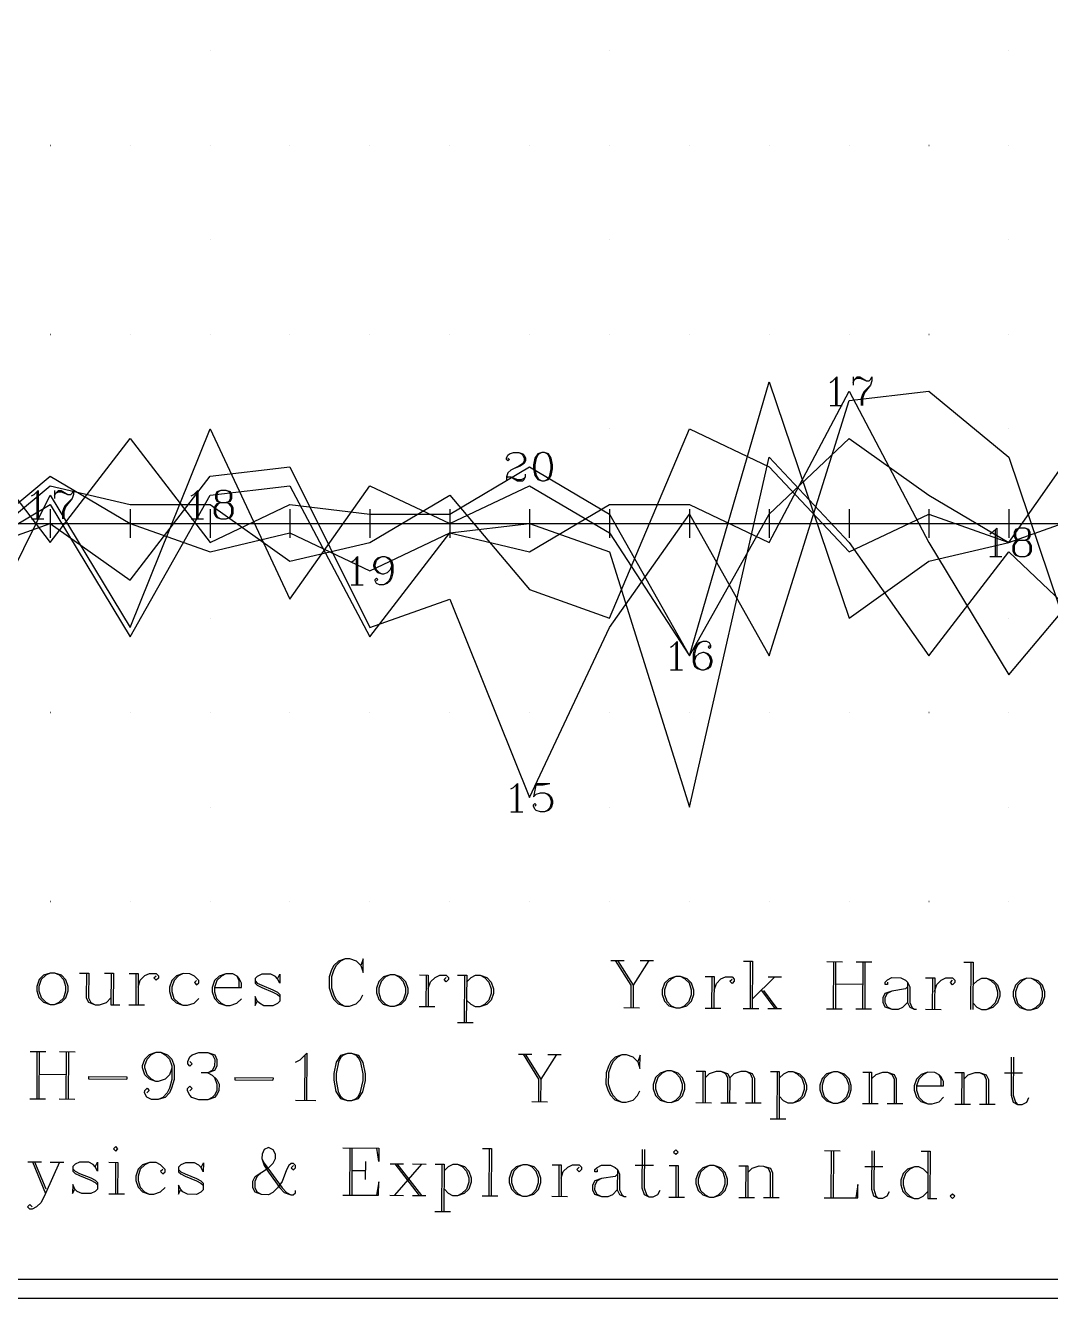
# Model space of a CAD drawing. Extents: x 10 to 200, y 0 to 250.
# Drawn here: x 98.8 to 153.1, y 0 to 67.3 of the extents above; entities that cross this region are included whole.
import ezdxf

# ---------------------------------------------------------------- set-up
doc = ezdxf.new("R2010")
doc.units = 0
doc.linetypes.add('1', pattern=[0])
for name, color, linetype in [('1', 7, '1'), ('2', 7, '1'), ('3', 7, '1')]:
    doc.layers.add(name, color=color, linetype=linetype)

msp = doc.modelspace()

# ---------------------------------------------------------------- linework, layer by layer
at = {"layer": '1'}
for p, q in [((141.69, 48.68), (141.69, 47.25)), ((142.62, 48.75), (142.62, 48.32)), ((141.41, 47.25), (142.05, 47.25)), ((99.44, 42.68), (99.44, 41.25)), ((100.37, 42.75), (100.37, 42.32)), ((107.89, 42.68), (107.89, 41.25)), ((100.15, 41.76), (100.15, 40.24)), ((104.38, 41.76), (104.38, 40.24)), ((108.61, 41.76), (108.61, 40.24)), ((112.83, 41.76), (112.83, 40.24)), ((117.06, 41.76), (117.06, 40.24)), ((121.28, 41.76), (121.28, 40.24)), ((125.51, 41.76), (125.51, 40.24)), ((129.73, 41.76), (129.73, 40.24)), ((133.96, 41.76), (133.96, 40.24)), ((138.18, 41.76), (138.18, 40.24)), ((142.41, 41.76), (142.41, 40.24)), ((146.63, 41.76), (146.63, 40.24)), ((150.86, 41.76), (150.86, 40.24)), ((99.15, 41.25), (99.8, 41.25)), ((107.61, 41.25), (108.25, 41.25)), ((99.39, 41), (100.92, 41)), ((103.62, 41), (105.14, 41)), ((107.84, 41), (109.37, 41)), ((112.07, 41), (113.59, 41)), ((116.29, 41), (117.82, 41)), ((120.52, 41), (122.04, 41)), ((124.75, 41), (126.27, 41)), ((128.97, 41), (130.49, 41)), ((133.2, 41), (134.72, 41)), ((137.42, 41), (138.94, 41)), ((141.65, 41), (143.17, 41)), ((145.87, 41), (147.4, 41)), ((150.1, 41), (151.62, 41)), ((150.14, 40.68), (150.14, 39.25)), ((116.34, 39.18), (116.34, 37.75)), ((149.86, 39.25), (150.5, 39.25)), ((116.06, 37.75), (116.7, 37.75)), ((133.24, 34.68), (133.24, 33.25)), ((132.96, 33.25), (133.6, 33.25)), ((124.79, 27.18), (124.79, 25.75)), ((125.86, 27.25), (125.72, 26.54)), ((125.86, 27.25), (126.58, 27.25)), ((124.51, 25.75), (125.15, 25.75))]:
    msp.add_line(p, q, dxfattribs=at)
for points in [[(95.93, 34), (100.15, 42.5), (104.38, 35.5), (108.61, 46), (112.83, 37), (117.06, 43), (121.28, 41), (125.51, 43), (129.73, 40.5), (133.96, 34), (138.18, 48.5), (142.41, 36), (146.63, 39), (150.86, 40), (155.08, 41.5), (159.31, 36), (163.54, 38), (167.76, 35.5), (171.99, 42.5), (176.21, 46), (180.44, 29.5), (184.66, 40), (188.89, 40), (191, 54)], [(95.93, 39.5), (100.15, 41), (104.38, 38), (108.61, 43.5), (112.83, 44), (117.06, 35.5), (121.28, 37), (125.51, 26.5), (129.73, 35.5), (133.96, 41.5), (138.18, 34), (142.41, 47.5), (146.63, 48), (150.86, 44.5), (155.08, 32), (159.31, 43.5), (163.54, 48), (167.76, 40), (171.99, 34.5), (176.21, 52), (180.44, 31.5), (184.66, 40.5), (188.89, 41), (191, 46.5)], [(141.41, 48.46), (141.55, 48.54), (141.77, 48.75), (141.77, 47.25)], [(142.62, 48.46), (142.69, 48.61), (142.84, 48.75), (142.98, 48.75), (143.34, 48.54), (143.48, 48.54), (143.55, 48.61), (143.62, 48.75)], [(142.69, 48.61), (142.84, 48.68), (142.98, 48.68), (143.34, 48.54)], [(143.62, 48.75), (143.62, 48.54), (143.55, 48.32), (143.27, 47.96), (143.19, 47.82), (143.12, 47.61), (143.12, 47.25)], [(95.93, 39.5), (100.15, 42), (104.38, 35), (108.61, 42.5), (112.83, 43), (117.06, 35), (121.28, 40.5), (125.51, 39.5), (129.73, 42), (133.96, 42), (138.18, 40), (142.41, 48), (146.63, 40), (150.86, 33), (155.08, 38), (159.31, 41), (163.54, 38), (167.76, 38.5), (171.99, 43.5), (176.21, 37), (180.44, 45), (184.66, 41.5), (188.89, 42), (191, 45)], [(95.93, 40), (100.15, 43.5), (104.38, 41), (108.61, 39.5), (112.83, 40.5), (117.06, 38.5), (121.28, 40.5), (125.51, 41), (129.73, 39.5), (133.96, 26), (138.18, 44.5), (142.41, 40), (146.63, 34), (150.86, 39.5), (155.08, 35.5), (159.31, 45.5), (163.54, 44.5), (167.76, 42.5), (171.99, 42), (176.21, 48), (180.44, 41.5), (184.66, 36), (188.89, 42), (191, 32.5)], [(143.55, 48.32), (143.19, 47.96), (143.12, 47.82), (143.05, 47.61), (143.05, 47.25)], [(95.93, 39.5), (100.15, 43), (104.38, 42), (108.61, 42), (112.83, 39), (117.06, 40), (121.28, 42.5), (125.51, 37.5), (129.73, 36), (133.96, 46), (138.18, 44), (142.41, 39.5), (146.63, 41.5), (150.86, 40), (155.08, 41.5), (159.31, 36), (163.54, 39.5), (167.76, 43.5), (171.99, 40), (176.21, 36.5), (180.44, 47.5), (184.66, 42.5), (188.89, 38.5), (191, 42)], [(95.93, 45.5), (100.15, 40), (104.38, 45.5), (108.61, 40), (112.83, 42), (117.06, 41.5), (121.28, 41.5), (125.51, 44), (129.73, 41.5), (133.96, 34), (138.18, 41.5), (142.41, 45.5), (146.63, 42.5), (150.86, 40), (155.08, 46), (159.31, 44), (163.54, 42.5), (167.76, 40.5), (171.99, 39.5), (176.21, 46), (180.44, 46.5), (184.66, 33.5), (188.89, 42.5), (191, 47)], [(124.36, 44.46), (124.44, 44.39), (124.36, 44.32), (124.29, 44.39), (124.29, 44.46), (124.36, 44.61), (124.44, 44.68), (124.65, 44.75), (124.94, 44.75), (125.15, 44.68), (125.22, 44.61), (125.29, 44.46), (125.29, 44.32), (125.22, 44.18), (125.01, 44.04), (124.65, 43.89), (124.51, 43.82), (124.36, 43.68), (124.29, 43.46), (124.29, 43.25)], [(124.94, 44.75), (125.08, 44.68), (125.15, 44.61), (125.22, 44.46), (125.22, 44.32), (125.15, 44.18), (124.94, 44.04), (124.65, 43.89)], [(126.15, 44.75), (125.94, 44.68), (125.79, 44.46), (125.72, 44.11), (125.72, 43.89), (125.79, 43.54), (125.94, 43.32), (126.15, 43.25), (126.29, 43.25), (126.51, 43.32), (126.65, 43.54), (126.72, 43.89), (126.72, 44.11), (126.65, 44.46), (126.51, 44.68), (126.29, 44.75), (126.15, 44.75)], [(126.15, 44.75), (126.01, 44.68), (125.94, 44.61), (125.86, 44.46), (125.79, 44.11), (125.79, 43.89), (125.86, 43.54), (125.94, 43.39), (126.01, 43.32), (126.15, 43.25)], [(126.29, 43.25), (126.44, 43.32), (126.51, 43.39), (126.58, 43.54), (126.65, 43.89), (126.65, 44.11), (126.58, 44.46), (126.51, 44.61), (126.44, 44.68), (126.29, 44.75)], [(124.29, 43.39), (124.36, 43.46), (124.51, 43.46), (124.86, 43.32), (125.08, 43.32), (125.22, 43.39), (125.29, 43.46)], [(124.51, 43.46), (124.86, 43.25), (125.15, 43.25), (125.22, 43.32), (125.29, 43.46), (125.29, 43.61)], [(99.15, 42.46), (99.3, 42.54), (99.51, 42.75), (99.51, 41.25)], [(100.37, 42.46), (100.44, 42.61), (100.58, 42.75), (100.73, 42.75), (101.08, 42.54), (101.23, 42.54), (101.3, 42.61), (101.37, 42.75)], [(100.44, 42.61), (100.58, 42.68), (100.73, 42.68), (101.08, 42.54)], [(101.37, 42.75), (101.37, 42.54), (101.3, 42.32), (101.01, 41.96), (100.94, 41.82), (100.87, 41.61), (100.87, 41.25)], [(107.61, 42.46), (107.75, 42.54), (107.96, 42.75), (107.96, 41.25)], [(109.18, 42.75), (108.96, 42.68), (108.89, 42.54), (108.89, 42.32), (108.96, 42.18), (109.18, 42.11), (109.46, 42.11), (109.68, 42.18), (109.75, 42.32), (109.75, 42.54), (109.68, 42.68), (109.46, 42.75), (109.18, 42.75)], [(109.18, 42.75), (109.03, 42.68), (108.96, 42.54), (108.96, 42.32), (109.03, 42.18), (109.18, 42.11)], [(109.46, 42.11), (109.61, 42.18), (109.68, 42.32), (109.68, 42.54), (109.61, 42.68), (109.46, 42.75)], [(101.3, 42.32), (100.94, 41.96), (100.87, 41.82), (100.8, 41.61), (100.8, 41.25)], [(109.18, 42.11), (108.96, 42.04), (108.89, 41.96), (108.82, 41.82), (108.82, 41.54), (108.89, 41.39), (108.96, 41.32), (109.18, 41.25), (109.46, 41.25), (109.68, 41.32), (109.75, 41.39), (109.82, 41.54), (109.82, 41.82), (109.75, 41.96), (109.68, 42.04), (109.46, 42.11)], [(109.18, 42.11), (109.03, 42.04), (108.96, 41.96), (108.89, 41.82), (108.89, 41.54), (108.96, 41.39), (109.03, 41.32), (109.18, 41.25)], [(109.46, 41.25), (109.61, 41.32), (109.68, 41.39), (109.75, 41.54), (109.75, 41.82), (109.68, 41.96), (109.61, 42.04), (109.46, 42.11)], [(95.93, 41), (100.15, 41), (104.38, 41), (108.61, 41), (112.83, 41), (117.06, 41), (121.28, 41), (125.51, 41), (129.73, 41), (133.96, 41), (138.18, 41), (142.41, 41), (146.63, 41), (150.86, 41), (155.08, 41), (159.31, 41), (163.54, 41), (167.76, 41), (171.99, 41), (176.21, 41), (180.44, 41), (184.66, 41), (188.89, 41), (191, 41)], [(149.86, 40.46), (150, 40.54), (150.22, 40.75), (150.22, 39.25)], [(151.43, 40.75), (151.22, 40.68), (151.14, 40.54), (151.14, 40.32), (151.22, 40.18), (151.43, 40.11), (151.72, 40.11), (151.93, 40.18), (152, 40.32), (152, 40.54), (151.93, 40.68), (151.72, 40.75), (151.43, 40.75)], [(151.43, 40.75), (151.29, 40.68), (151.22, 40.54), (151.22, 40.32), (151.29, 40.18), (151.43, 40.11)], [(151.72, 40.11), (151.86, 40.18), (151.93, 40.32), (151.93, 40.54), (151.86, 40.68), (151.72, 40.75)], [(151.43, 40.11), (151.22, 40.04), (151.14, 39.96), (151.07, 39.82), (151.07, 39.54), (151.14, 39.39), (151.22, 39.32), (151.43, 39.25), (151.72, 39.25), (151.93, 39.32), (152, 39.39), (152.07, 39.54), (152.07, 39.82), (152, 39.96), (151.93, 40.04), (151.72, 40.11)], [(151.43, 40.11), (151.29, 40.04), (151.22, 39.96), (151.14, 39.82), (151.14, 39.54), (151.22, 39.39), (151.29, 39.32), (151.43, 39.25)], [(151.72, 39.25), (151.86, 39.32), (151.93, 39.39), (152, 39.54), (152, 39.82), (151.93, 39.96), (151.86, 40.04), (151.72, 40.11)], [(116.06, 38.96), (116.2, 39.04), (116.41, 39.25), (116.41, 37.75)], [(118.2, 38.75), (118.13, 38.54), (117.98, 38.39), (117.77, 38.32), (117.7, 38.32), (117.48, 38.39), (117.34, 38.54), (117.27, 38.75), (117.27, 38.82), (117.34, 39.04), (117.48, 39.18), (117.7, 39.25), (117.84, 39.25), (118.06, 39.18), (118.2, 39.04), (118.27, 38.82), (118.27, 38.39), (118.2, 38.11), (118.13, 37.96), (117.98, 37.82), (117.77, 37.75), (117.56, 37.75), (117.41, 37.82), (117.34, 37.96), (117.34, 38.04), (117.41, 38.11), (117.48, 38.04), (117.41, 37.96)], [(117.7, 38.32), (117.56, 38.39), (117.41, 38.54), (117.34, 38.75), (117.34, 38.82), (117.41, 39.04), (117.56, 39.18), (117.7, 39.25)], [(117.84, 39.25), (117.98, 39.18), (118.13, 39.04), (118.2, 38.82), (118.2, 38.39), (118.13, 38.11), (118.06, 37.96), (117.91, 37.82), (117.77, 37.75)], [(132.96, 34.46), (133.1, 34.54), (133.31, 34.75), (133.31, 33.25)], [(135.03, 34.54), (134.96, 34.46), (135.03, 34.39), (135.1, 34.46), (135.1, 34.54), (135.03, 34.68), (134.89, 34.75), (134.67, 34.75), (134.46, 34.68), (134.31, 34.54), (134.24, 34.39), (134.17, 34.11), (134.17, 33.68), (134.24, 33.46), (134.39, 33.32), (134.6, 33.25), (134.74, 33.25), (134.96, 33.32), (135.1, 33.46), (135.17, 33.68), (135.17, 33.75), (135.1, 33.96), (134.96, 34.11), (134.74, 34.18), (134.67, 34.18), (134.46, 34.11), (134.31, 33.96), (134.24, 33.75)], [(134.67, 34.75), (134.53, 34.68), (134.39, 34.54), (134.31, 34.39), (134.24, 34.11), (134.24, 33.68), (134.31, 33.46), (134.46, 33.32), (134.6, 33.25)], [(134.74, 33.25), (134.89, 33.32), (135.03, 33.46), (135.1, 33.68), (135.1, 33.75), (135.03, 33.96), (134.89, 34.11), (134.74, 34.18)], [(124.51, 26.96), (124.65, 27.04), (124.86, 27.25), (124.86, 25.75)], [(125.86, 27.18), (126.22, 27.18), (126.58, 27.25)], [(125.72, 26.54), (125.86, 26.68), (126.08, 26.75), (126.29, 26.75), (126.51, 26.68), (126.65, 26.54), (126.72, 26.32), (126.72, 26.18), (126.65, 25.96), (126.51, 25.82), (126.29, 25.75), (126.08, 25.75), (125.86, 25.82), (125.79, 25.89), (125.72, 26.04), (125.72, 26.11), (125.79, 26.18), (125.86, 26.11), (125.79, 26.04)], [(126.29, 26.75), (126.44, 26.68), (126.58, 26.54), (126.65, 26.32), (126.65, 26.18), (126.58, 25.96), (126.44, 25.82), (126.29, 25.75)]]:
    msp.add_lwpolyline(points, dxfattribs=at)
at = {"layer": '2'}
for p, q in [((129.8, 17.89), (130.51, 17.89)), ((131.82, 17.88), (130.98, 16.58)), ((131.35, 17.88), (132.06, 17.88)), ((136.82, 17.85), (137.3, 17.85)), ((137.18, 17.85), (137.17, 15.35)), ((137.3, 17.85), (137.29, 15.35)), ((141.23, 17.83), (142.06, 17.82)), ((141.58, 17.83), (141.57, 15.33)), ((141.7, 17.83), (141.69, 15.33)), ((142.78, 17.82), (143.61, 17.82)), ((143.13, 17.82), (143.12, 15.32)), ((143.25, 17.82), (143.24, 15.32)), ((148.49, 17.79), (148.97, 17.79)), ((148.85, 17.79), (148.83, 15.29)), ((148.97, 17.79), (148.95, 15.29)), ((101.7, 17.22), (102.18, 17.21)), ((103.01, 17.21), (103.49, 17.21)), ((103.37, 17.21), (103.36, 15.54)), ((103.49, 17.21), (103.48, 15.54)), ((104.32, 17.2), (104.8, 17.2)), ((104.68, 17.2), (104.67, 15.53)), ((104.8, 17.2), (104.79, 15.53)), ((119.68, 17.12), (120.15, 17.11)), ((120.03, 17.11), (120.02, 15.45)), ((120.15, 17.11), (120.14, 15.45)), ((121.7, 17.1), (122.18, 17.1)), ((122.06, 17.1), (122.04, 14.6)), ((122.18, 17.1), (122.16, 14.6)), ((134.79, 17.03), (135.27, 17.03)), ((135.15, 17.03), (135.14, 15.36)), ((135.27, 17.03), (135.26, 15.36)), ((138.49, 17.01), (137.29, 15.83)), ((138.13, 17.01), (138.84, 17.01)), ((146.46, 16.97), (146.94, 16.96)), ((146.82, 16.96), (146.81, 15.3)), ((146.94, 16.96), (146.93, 15.3)), ((137.77, 16.3), (138.48, 15.34)), ((137.89, 16.3), (138.59, 15.34)), ((141.7, 16.64), (143.13, 16.63)), ((103.36, 15.54), (103.83, 15.54)), ((104.31, 15.53), (105.14, 15.53)), ((119.67, 15.45), (120.5, 15.44)), ((130.5, 15.39), (131.33, 15.38)), ((134.79, 15.36), (135.62, 15.36)), ((136.81, 15.35), (137.64, 15.35)), ((138.12, 15.35), (138.83, 15.34)), ((141.21, 15.33), (142.05, 15.32)), ((142.76, 15.32), (143.59, 15.32)), ((146.45, 15.3), (147.29, 15.29)), ((121.69, 14.6), (122.52, 14.6)), ((99.09, 13.06), (99.92, 13.06)), ((99.44, 13.06), (99.43, 10.56)), ((99.56, 13.06), (99.55, 10.56)), ((100.63, 13.06), (101.47, 13.05)), ((100.99, 13.05), (100.98, 10.55)), ((101.11, 13.05), (101.1, 10.55)), ((113.61, 12.86), (113.6, 10.48)), ((124.92, 12.92), (125.63, 12.92)), ((126.94, 12.91), (126.1, 11.6)), ((126.47, 12.91), (127.18, 12.91)), ((99.56, 11.87), (100.98, 11.86)), ((134.32, 12.03), (134.79, 12.03)), ((134.68, 12.03), (134.67, 10.36)), ((134.79, 12.03), (134.79, 10.36)), ((138.25, 12.01), (138.72, 12.01)), ((138.6, 12.01), (138.59, 9.51)), ((138.72, 12.01), (138.71, 9.51)), ((143.13, 11.98), (143.6, 11.98)), ((143.48, 11.98), (143.48, 10.32)), ((143.6, 11.98), (143.59, 10.32)), ((148.01, 11.96), (148.48, 11.95)), ((148.37, 11.96), (148.36, 10.29)), ((148.48, 11.95), (148.48, 10.29)), ((150.63, 11.94), (151.58, 11.94)), ((99.07, 10.56), (99.9, 10.56)), ((100.62, 10.56), (101.45, 10.55)), ((113.12, 10.49), (114.19, 10.48)), ((125.62, 10.42), (126.45, 10.41)), ((134.31, 10.37), (135.14, 10.36)), ((135.62, 10.36), (136.45, 10.36)), ((136.93, 10.35), (137.76, 10.35)), ((143.12, 10.32), (143.95, 10.31)), ((144.43, 10.31), (145.26, 10.31)), ((148, 10.29), (148.83, 10.29)), ((149.31, 10.28), (150.14, 10.28)), ((138.23, 9.51), (139.07, 9.51)), ((115.99, 7.97), (115.98, 5.47)), ((116.11, 7.97), (116.1, 5.47)), ((123.01, 7.93), (123.49, 7.93)), ((123.37, 7.93), (123.36, 5.43)), ((123.49, 7.93), (123.48, 5.43)), ((141.11, 7.83), (141.94, 7.82)), ((141.47, 7.83), (141.45, 5.33)), ((141.58, 7.83), (141.57, 5.33)), ((146.23, 7.8), (146.7, 7.8)), ((146.58, 7.8), (146.57, 5.3)), ((146.7, 7.8), (146.69, 5.3)), ((98.96, 7.23), (99.68, 7.23)), ((99.2, 7.23), (99.9, 5.56)), ((99.32, 7.23), (99.91, 5.8)), ((100.15, 7.22), (100.87, 7.22)), ((103.25, 7.21), (103.72, 7.2)), ((103.6, 7.21), (103.6, 5.54)), ((103.72, 7.2), (103.71, 5.54)), ((116.1, 6.78), (116.82, 6.77)), ((116.82, 7.25), (116.81, 6.3)), ((118.13, 7.12), (118.84, 7.12)), ((119.79, 7.11), (118.36, 5.46)), ((118.37, 7.12), (119.67, 5.45)), ((118.49, 7.12), (119.79, 5.45)), ((119.32, 7.12), (120.03, 7.11)), ((120.51, 7.11), (120.99, 7.11)), ((120.87, 7.11), (120.85, 4.61)), ((120.99, 7.11), (120.97, 4.61)), ((126.7, 7.08), (127.18, 7.07)), ((127.06, 7.07), (127.05, 5.41)), ((127.18, 7.07), (127.17, 5.41)), ((131.1, 7.05), (132.06, 7.05)), ((132.89, 7.04), (133.37, 7.04)), ((133.25, 7.04), (133.24, 5.37)), ((133.37, 7.04), (133.36, 5.37)), ((136.58, 7.02), (137.06, 7.02)), ((136.94, 7.02), (136.93, 5.35)), ((137.06, 7.02), (137.05, 5.35)), ((143.25, 6.98), (144.2, 6.98)), ((103.24, 5.54), (104.07, 5.54)), ((118.12, 5.46), (118.83, 5.45)), ((119.31, 5.45), (120.02, 5.45)), ((123, 5.43), (123.83, 5.43)), ((126.69, 5.41), (127.52, 5.4)), ((132.88, 5.37), (133.71, 5.37)), ((136.57, 5.35), (137.4, 5.35)), ((137.88, 5.35), (138.71, 5.34)), ((146.57, 5.3), (147.05, 5.3)), ((120.5, 4.61), (121.33, 4.61))]:
    msp.add_line(p, q, dxfattribs=at)
for points in [[(11, 1), (11, 249), (199, 249), (199, 1), (11, 1)], [(108.61, 66), (108.6, 66), (108.6, 66), (108.61, 66), (108.61, 66)], [(129.73, 66), (129.73, 66), (129.73, 66), (129.73, 66), (129.73, 66)], [(150.86, 66), (150.86, 66), (150.86, 66), (150.86, 66), (150.86, 66)], [(100.16, 61), (100.15, 61), (100.15, 61), (100.16, 61), (100.16, 61)], [(104.38, 61), (104.38, 61), (104.38, 61), (104.38, 61), (104.38, 61)], [(108.61, 61), (108.6, 61), (108.6, 61), (108.61, 61), (108.61, 61)], [(108.61, 61), (108.6, 61), (108.6, 61), (108.61, 61), (108.61, 61)], [(112.83, 61), (112.83, 61), (112.83, 61), (112.83, 61), (112.83, 61)], [(117.06, 61), (117.05, 61), (117.05, 61), (117.06, 61), (117.06, 61)], [(121.28, 61), (121.28, 61), (121.28, 61), (121.28, 61), (121.28, 61)], [(125.51, 61), (125.51, 61), (125.51, 61), (125.51, 61), (125.51, 61)], [(129.73, 61), (129.73, 61), (129.73, 61), (129.73, 61), (129.73, 61)], [(129.73, 61), (129.73, 61), (129.73, 61), (129.73, 61), (129.73, 61)], [(133.96, 61), (133.96, 61), (133.96, 61), (133.96, 61), (133.96, 61)], [(138.18, 61), (138.18, 61), (138.18, 61), (138.18, 61), (138.18, 61)], [(142.41, 61), (142.41, 61), (142.41, 61), (142.41, 61), (142.41, 61)], [(146.64, 61), (146.63, 61), (146.63, 61), (146.64, 61), (146.64, 61)], [(150.86, 61), (150.86, 61), (150.86, 61), (150.86, 61), (150.86, 61)], [(150.86, 61), (150.86, 61), (150.86, 61), (150.86, 61), (150.86, 61)], [(108.61, 56), (108.6, 56), (108.6, 56), (108.61, 56), (108.61, 56)], [(129.73, 56), (129.73, 56), (129.73, 56), (129.73, 56), (129.73, 56)], [(150.86, 56), (150.86, 56), (150.86, 56), (150.86, 56), (150.86, 56)], [(100.16, 51), (100.15, 51), (100.15, 51), (100.16, 51), (100.16, 51)], [(104.38, 51), (104.38, 51), (104.38, 51), (104.38, 51), (104.38, 51)], [(108.61, 51), (108.6, 51), (108.6, 51), (108.61, 51), (108.61, 51)], [(108.61, 51), (108.6, 51), (108.6, 51), (108.61, 51), (108.61, 51)], [(112.83, 51), (112.83, 51), (112.83, 51), (112.83, 51), (112.83, 51)], [(117.06, 51), (117.05, 51), (117.05, 51), (117.06, 51), (117.06, 51)], [(121.28, 51), (121.28, 51), (121.28, 51), (121.28, 51), (121.28, 51)], [(125.51, 51), (125.51, 51), (125.51, 51), (125.51, 51), (125.51, 51)], [(129.73, 51), (129.73, 51), (129.73, 51), (129.73, 51), (129.73, 51)], [(129.73, 51), (129.73, 51), (129.73, 51), (129.73, 51), (129.73, 51)], [(133.96, 51), (133.96, 51), (133.96, 51), (133.96, 51), (133.96, 51)], [(138.18, 51), (138.18, 51), (138.18, 51), (138.18, 51), (138.18, 51)], [(142.41, 51), (142.41, 51), (142.41, 51), (142.41, 51), (142.41, 51)], [(146.64, 51), (146.63, 51), (146.63, 51), (146.64, 51), (146.64, 51)], [(150.86, 51), (150.86, 51), (150.86, 51), (150.86, 51), (150.86, 51)], [(150.86, 51), (150.86, 51), (150.86, 51), (150.86, 51), (150.86, 51)], [(108.61, 46), (108.6, 46), (108.6, 46), (108.61, 46), (108.61, 46)], [(129.73, 46), (129.73, 46), (129.73, 46), (129.73, 46), (129.73, 46)], [(150.86, 46), (150.86, 46), (150.86, 46), (150.86, 46), (150.86, 46)], [(100.16, 41), (100.15, 41), (100.15, 41), (100.16, 41), (100.16, 41)], [(104.38, 41), (104.38, 41), (104.38, 41), (104.38, 41), (104.38, 41)], [(108.61, 41), (108.6, 41), (108.6, 41), (108.61, 41), (108.61, 41)], [(108.61, 41), (108.6, 41), (108.6, 41), (108.61, 41), (108.61, 41)], [(112.83, 41), (112.83, 41), (112.83, 41), (112.83, 41), (112.83, 41)], [(117.06, 41), (117.05, 41), (117.05, 41), (117.06, 41), (117.06, 41)], [(121.28, 41), (121.28, 41), (121.28, 41), (121.28, 41), (121.28, 41)], [(125.51, 41), (125.51, 41), (125.51, 41), (125.51, 41), (125.51, 41)], [(129.73, 41), (129.73, 41), (129.73, 41), (129.73, 41), (129.73, 41)], [(129.73, 41), (129.73, 41), (129.73, 41), (129.73, 41), (129.73, 41)], [(133.96, 41), (133.96, 41), (133.96, 41), (133.96, 41), (133.96, 41)], [(138.18, 41), (138.18, 41), (138.18, 41), (138.18, 41), (138.18, 41)], [(142.41, 41), (142.41, 41), (142.41, 41), (142.41, 41), (142.41, 41)], [(146.64, 41), (146.63, 41), (146.63, 41), (146.64, 41), (146.64, 41)], [(150.86, 41), (150.86, 41), (150.86, 41), (150.86, 41), (150.86, 41)], [(150.86, 41), (150.86, 41), (150.86, 41), (150.86, 41), (150.86, 41)], [(108.61, 36), (108.6, 36), (108.6, 36), (108.61, 36), (108.61, 36)], [(129.73, 36), (129.73, 36), (129.73, 36), (129.73, 36), (129.73, 36)], [(150.86, 36), (150.86, 36), (150.86, 36), (150.86, 36), (150.86, 36)], [(100.16, 31), (100.15, 31), (100.15, 31), (100.16, 31), (100.16, 31)], [(104.38, 31), (104.38, 31), (104.38, 31), (104.38, 31), (104.38, 31)], [(108.61, 31), (108.6, 31), (108.6, 31), (108.61, 31), (108.61, 31)], [(108.61, 31), (108.6, 31), (108.6, 31), (108.61, 31), (108.61, 31)], [(112.83, 31), (112.83, 31), (112.83, 31), (112.83, 31), (112.83, 31)], [(117.06, 31), (117.05, 31), (117.05, 31), (117.06, 31), (117.06, 31)], [(121.28, 31), (121.28, 31), (121.28, 31), (121.28, 31), (121.28, 31)], [(125.51, 31), (125.51, 31), (125.51, 31), (125.51, 31), (125.51, 31)], [(129.73, 31), (129.73, 31), (129.73, 31), (129.73, 31), (129.73, 31)], [(129.73, 31), (129.73, 31), (129.73, 31), (129.73, 31), (129.73, 31)], [(133.96, 31), (133.96, 31), (133.96, 31), (133.96, 31), (133.96, 31)], [(138.18, 31), (138.18, 31), (138.18, 31), (138.18, 31), (138.18, 31)], [(142.41, 31), (142.41, 31), (142.41, 31), (142.41, 31), (142.41, 31)], [(146.64, 31), (146.63, 31), (146.63, 31), (146.64, 31), (146.64, 31)], [(150.86, 31), (150.86, 31), (150.86, 31), (150.86, 31), (150.86, 31)], [(150.86, 31), (150.86, 31), (150.86, 31), (150.86, 31), (150.86, 31)], [(108.61, 26), (108.6, 26), (108.6, 26), (108.61, 26), (108.61, 26)], [(129.73, 26), (129.73, 26), (129.73, 26), (129.73, 26), (129.73, 26)], [(150.86, 26), (150.86, 26), (150.86, 26), (150.86, 26), (150.86, 26)], [(100.16, 21), (100.15, 21), (100.15, 21), (100.16, 21), (100.16, 21)], [(104.38, 21), (104.38, 21), (104.38, 21), (104.38, 21), (104.38, 21)], [(108.61, 21), (108.6, 21), (108.6, 21), (108.61, 21), (108.61, 21)], [(108.61, 21), (108.6, 21), (108.6, 21), (108.61, 21), (108.61, 21)], [(112.83, 21), (112.83, 21), (112.83, 21), (112.83, 21), (112.83, 21)], [(117.06, 21), (117.05, 21), (117.05, 21), (117.06, 21), (117.06, 21)], [(121.28, 21), (121.28, 21), (121.28, 21), (121.28, 21), (121.28, 21)], [(125.51, 21), (125.51, 21), (125.51, 21), (125.51, 21), (125.51, 21)], [(129.73, 21), (129.73, 21), (129.73, 21), (129.73, 21), (129.73, 21)], [(129.73, 21), (129.73, 21), (129.73, 21), (129.73, 21), (129.73, 21)], [(133.96, 21), (133.96, 21), (133.96, 21), (133.96, 21), (133.96, 21)], [(138.18, 21), (138.18, 21), (138.18, 21), (138.18, 21), (138.18, 21)], [(142.41, 21), (142.41, 21), (142.41, 21), (142.41, 21), (142.41, 21)], [(146.64, 21), (146.63, 21), (146.63, 21), (146.64, 21), (146.64, 21)], [(150.86, 21), (150.86, 21), (150.86, 21), (150.86, 21), (150.86, 21)], [(150.86, 21), (150.86, 21), (150.86, 21), (150.86, 21), (150.86, 21)], [(116.58, 17.61), (116.7, 17.25), (116.7, 17.97), (116.58, 17.61), (116.35, 17.85), (115.99, 17.97), (115.75, 17.97), (115.39, 17.85), (115.15, 17.62), (115.03, 17.38), (114.91, 17.02), (114.91, 16.43), (115.03, 16.07), (115.14, 15.83), (115.38, 15.59), (115.74, 15.47), (115.98, 15.47), (116.33, 15.59), (116.57, 15.82), (116.69, 16.06)], [(115.75, 17.97), (115.51, 17.85), (115.27, 17.62), (115.15, 17.38), (115.03, 17.02), (115.03, 16.43), (115.15, 16.07), (115.26, 15.83), (115.5, 15.59), (115.74, 15.47)], [(130.04, 17.89), (130.86, 16.58), (130.86, 15.39)], [(130.16, 17.89), (130.98, 16.58), (130.98, 15.39)], [(100.15, 17.22), (99.79, 17.11), (99.56, 16.87), (99.43, 16.51), (99.43, 16.28), (99.55, 15.92), (99.79, 15.68), (100.14, 15.56), (100.38, 15.56), (100.74, 15.67), (100.98, 15.91), (101.1, 16.27), (101.1, 16.5), (100.98, 16.86), (100.75, 17.1), (100.39, 17.22), (100.15, 17.22)], [(100.15, 17.22), (99.91, 17.11), (99.67, 16.87), (99.55, 16.51), (99.55, 16.28), (99.67, 15.92), (99.91, 15.68), (100.14, 15.56)], [(100.38, 15.56), (100.62, 15.67), (100.86, 15.91), (100.98, 16.27), (100.98, 16.51), (100.86, 16.86), (100.63, 17.1), (100.39, 17.22)], [(102.06, 17.21), (102.05, 15.9), (102.17, 15.67), (102.52, 15.54), (102.76, 15.54), (103.12, 15.66), (103.36, 15.9)], [(102.18, 17.21), (102.17, 15.9), (102.29, 15.66), (102.52, 15.54)], [(104.79, 16.48), (104.91, 16.84), (105.15, 17.08), (105.39, 17.2), (105.75, 17.19), (105.87, 17.07), (105.87, 16.95), (105.75, 16.84), (105.63, 16.96), (105.75, 17.07)], [(107.89, 16.82), (107.77, 16.71), (107.89, 16.59), (108.01, 16.7), (108.01, 16.82), (107.77, 17.06), (107.53, 17.18), (107.18, 17.19), (106.82, 17.07), (106.58, 16.83), (106.46, 16.47), (106.46, 16.24), (106.57, 15.88), (106.81, 15.64), (107.17, 15.52), (107.4, 15.52), (107.76, 15.63), (108, 15.87)], [(107.18, 17.19), (106.94, 17.07), (106.7, 16.83), (106.58, 16.47), (106.58, 16.24), (106.69, 15.88), (106.93, 15.64), (107.17, 15.52)], [(108.84, 16.46), (110.27, 16.45), (110.27, 16.69), (110.15, 16.93), (110.03, 17.05), (109.8, 17.17), (109.44, 17.17), (109.08, 17.06), (108.84, 16.82), (108.72, 16.46), (108.72, 16.22), (108.84, 15.87), (109.07, 15.63), (109.43, 15.51), (109.67, 15.5), (110.02, 15.62), (110.26, 15.86)], [(109.44, 17.17), (109.2, 17.05), (108.96, 16.82), (108.84, 16.46), (108.84, 16.22), (108.95, 15.87), (109.19, 15.63), (109.43, 15.51)], [(110.15, 16.45), (110.15, 16.81), (110.03, 17.05)], [(112.17, 16.92), (112.29, 17.16), (112.29, 16.68), (112.17, 16.92), (112.06, 17.04), (111.82, 17.16), (111.34, 17.16), (111.1, 17.04), (110.98, 16.93), (110.98, 16.69), (111.1, 16.57), (111.34, 16.45), (111.93, 16.21), (112.17, 16.09), (112.29, 15.97)], [(118.13, 17.12), (117.77, 17.01), (117.53, 16.77), (117.41, 16.41), (117.41, 16.18), (117.53, 15.82), (117.76, 15.58), (118.12, 15.46), (118.36, 15.46), (118.71, 15.57), (118.95, 15.81), (119.08, 16.17), (119.08, 16.4), (118.96, 16.76), (118.72, 17), (118.37, 17.12), (118.13, 17.12)], [(118.13, 17.12), (117.89, 17.01), (117.65, 16.77), (117.53, 16.41), (117.53, 16.18), (117.64, 15.82), (117.88, 15.58), (118.12, 15.46)], [(118.36, 15.46), (118.6, 15.57), (118.84, 15.81), (118.96, 16.17), (118.96, 16.41), (118.84, 16.76), (118.6, 17), (118.37, 17.12)], [(120.15, 16.4), (120.27, 16.75), (120.51, 16.99), (120.75, 17.11), (121.1, 17.11), (121.22, 16.99), (121.22, 16.87), (121.1, 16.75), (120.98, 16.87), (121.1, 16.99)], [(122.17, 16.74), (122.41, 16.98), (122.65, 17.1), (122.89, 17.1), (123.25, 16.98), (123.48, 16.74), (123.6, 16.38), (123.6, 16.14), (123.48, 15.78), (123.24, 15.55), (122.88, 15.43), (122.64, 15.43), (122.41, 15.55), (122.17, 15.79)], [(122.89, 17.1), (123.13, 16.98), (123.36, 16.74), (123.48, 16.38), (123.48, 16.14), (123.36, 15.79), (123.12, 15.55), (122.88, 15.43)], [(133.25, 17.04), (132.89, 16.92), (132.65, 16.69), (132.53, 16.33), (132.53, 16.09), (132.64, 15.73), (132.88, 15.49), (133.24, 15.37), (133.48, 15.37), (133.83, 15.49), (134.07, 15.73), (134.19, 16.08), (134.2, 16.32), (134.08, 16.68), (133.84, 16.92), (133.49, 17.04), (133.25, 17.04)], [(133.25, 17.04), (133.01, 16.92), (132.77, 16.69), (132.65, 16.33), (132.65, 16.09), (132.76, 15.73), (133, 15.49), (133.24, 15.37)], [(133.48, 15.37), (133.71, 15.49), (133.95, 15.73), (134.08, 16.08), (134.08, 16.32), (133.96, 16.68), (133.72, 16.92), (133.49, 17.04)], [(135.27, 16.31), (135.39, 16.67), (135.63, 16.91), (135.87, 17.02), (136.22, 17.02), (136.34, 16.9), (136.34, 16.78), (136.22, 16.67), (136.1, 16.79), (136.22, 16.9)], [(144.44, 16.74), (144.44, 16.62), (144.32, 16.62), (144.32, 16.74), (144.44, 16.86), (144.68, 16.98), (145.15, 16.97), (145.39, 16.85), (145.51, 16.73), (145.63, 16.49), (145.62, 15.66), (145.74, 15.42), (145.86, 15.3)], [(146.93, 16.25), (147.05, 16.61), (147.29, 16.84), (147.53, 16.96), (147.89, 16.96), (148.01, 16.84), (148.01, 16.72), (147.89, 16.6), (147.77, 16.72), (147.89, 16.84)], [(148.96, 16.59), (149.2, 16.83), (149.44, 16.95), (149.68, 16.95), (150.03, 16.83), (150.27, 16.59), (150.39, 16.23), (150.38, 15.99), (150.26, 15.64), (150.02, 15.4), (149.67, 15.28), (149.43, 15.28), (149.19, 15.4), (148.95, 15.64)], [(149.68, 16.95), (149.91, 16.83), (150.15, 16.59), (150.27, 16.23), (150.27, 15.99), (150.14, 15.64), (149.9, 15.4), (149.67, 15.28)], [(151.82, 16.94), (151.46, 16.82), (151.22, 16.58), (151.1, 16.23), (151.1, 15.99), (151.22, 15.63), (151.45, 15.39), (151.81, 15.27), (152.05, 15.27), (152.4, 15.38), (152.64, 15.62), (152.77, 15.98), (152.77, 16.22), (152.65, 16.57), (152.41, 16.81), (152.06, 16.93), (151.82, 16.94)], [(151.82, 16.94), (151.58, 16.82), (151.34, 16.58), (151.22, 16.22), (151.22, 15.99), (151.33, 15.63), (151.57, 15.39), (151.81, 15.27)], [(152.05, 15.27), (152.29, 15.39), (152.53, 15.62), (152.65, 15.98), (152.65, 16.22), (152.53, 16.57), (152.29, 16.81), (152.06, 16.93)], [(110.98, 16.81), (111.1, 16.69), (111.34, 16.57), (111.93, 16.33), (112.17, 16.2), (112.29, 16.09), (112.29, 15.73), (112.17, 15.61), (111.93, 15.49), (111.45, 15.49), (111.21, 15.62), (111.1, 15.73), (110.98, 15.97), (110.98, 15.5), (111.1, 15.73)], [(145.51, 16.49), (145.39, 16.38), (144.67, 16.26), (144.31, 16.14), (144.19, 15.91), (144.19, 15.67), (144.31, 15.43), (144.67, 15.31), (145.02, 15.31), (145.26, 15.42), (145.5, 15.66)], [(144.67, 16.26), (144.43, 16.14), (144.31, 15.91), (144.31, 15.67), (144.43, 15.43), (144.67, 15.31)], [(145.51, 16.73), (145.5, 15.66), (145.62, 15.42), (145.86, 15.3), (145.98, 15.3)], [(106.58, 12.19), (106.46, 11.83), (106.22, 11.6), (105.86, 11.48), (105.74, 11.48), (105.39, 11.6), (105.15, 11.84), (105.03, 12.2), (105.03, 12.32), (105.15, 12.67), (105.39, 12.91), (105.75, 13.03), (105.99, 13.03), (106.35, 12.9), (106.58, 12.66), (106.7, 12.31), (106.7, 11.59), (106.57, 11.12), (106.45, 10.88), (106.22, 10.64), (105.86, 10.53), (105.5, 10.53), (105.26, 10.65), (105.14, 10.89), (105.15, 11.01), (105.27, 11.12), (105.38, 11), (105.26, 10.89)], [(105.74, 11.48), (105.51, 11.6), (105.27, 11.84), (105.15, 12.2), (105.15, 12.32), (105.27, 12.67), (105.51, 12.91), (105.75, 13.03)], [(105.99, 13.03), (106.23, 12.9), (106.46, 12.67), (106.58, 12.31), (106.58, 11.59), (106.46, 11.12), (106.34, 10.88), (106.1, 10.64), (105.86, 10.53)], [(107.54, 12.54), (107.65, 12.42), (107.53, 12.3), (107.42, 12.42), (107.42, 12.54), (107.54, 12.78), (107.66, 12.9), (108.01, 13.01), (108.49, 13.01), (108.85, 12.89), (108.96, 12.65), (108.96, 12.29), (108.84, 12.06), (108.48, 11.94), (108.13, 11.94)], [(108.49, 13.01), (108.73, 12.89), (108.85, 12.65), (108.84, 12.29), (108.72, 12.06), (108.48, 11.94)], [(113.13, 12.51), (113.37, 12.63), (113.73, 12.98), (113.71, 10.48)], [(115.87, 12.97), (115.51, 12.85), (115.27, 12.5), (115.15, 11.9), (115.15, 11.55), (115.26, 10.95), (115.5, 10.59), (115.86, 10.47), (116.1, 10.47), (116.45, 10.59), (116.69, 10.94), (116.82, 11.54), (116.82, 11.89), (116.7, 12.49), (116.47, 12.85), (116.11, 12.97), (115.87, 12.97)], [(115.87, 12.97), (115.63, 12.85), (115.51, 12.73), (115.39, 12.5), (115.27, 11.9), (115.27, 11.54), (115.38, 10.95), (115.5, 10.71), (115.62, 10.59), (115.86, 10.47)], [(116.1, 10.47), (116.33, 10.59), (116.45, 10.7), (116.57, 10.94), (116.7, 11.54), (116.7, 11.89), (116.58, 12.49), (116.46, 12.73), (116.35, 12.85), (116.11, 12.97)], [(125.16, 12.92), (125.98, 11.6), (125.98, 10.41)], [(125.28, 12.92), (126.1, 11.6), (126.09, 10.41)], [(131.23, 12.53), (131.34, 12.17), (131.35, 12.88), (131.23, 12.53), (130.99, 12.77), (130.63, 12.89), (130.39, 12.89), (130.04, 12.77), (129.8, 12.54), (129.68, 12.3), (129.56, 11.94), (129.55, 11.35), (129.67, 10.99), (129.79, 10.75), (130.02, 10.51), (130.38, 10.39), (130.62, 10.39), (130.98, 10.5), (131.22, 10.74), (131.34, 10.98)], [(130.39, 12.89), (130.16, 12.77), (129.92, 12.53), (129.8, 12.3), (129.68, 11.94), (129.67, 11.35), (129.79, 10.99), (129.91, 10.75), (130.14, 10.51), (130.38, 10.39)], [(150.99, 12.77), (150.98, 10.75), (151.1, 10.39), (151.33, 10.27), (151.57, 10.27), (151.81, 10.39), (151.93, 10.63)], [(151.11, 12.77), (151.1, 10.75), (151.21, 10.39), (151.33, 10.27)], [(102.17, 11.74), (104.2, 11.73), (104.2, 11.61)], [(102.17, 11.74), (102.17, 11.62), (104.2, 11.61)], [(108.48, 11.94), (108.72, 11.82), (108.96, 11.58), (109.08, 11.34), (109.07, 10.98), (108.95, 10.75), (108.83, 10.63), (108.48, 10.51), (108, 10.51), (107.64, 10.64), (107.53, 10.75), (107.41, 10.99), (107.41, 11.11), (107.53, 11.23), (107.65, 11.11), (107.53, 10.99)], [(108.84, 11.7), (108.96, 11.34), (108.96, 10.98), (108.83, 10.75), (108.71, 10.63), (108.48, 10.51)], [(109.91, 11.69), (111.94, 11.68), (111.93, 11.56)], [(109.91, 11.69), (109.91, 11.57), (111.93, 11.56)], [(132.77, 12.04), (132.41, 11.93), (132.17, 11.69), (132.05, 11.33), (132.05, 11.09), (132.17, 10.74), (132.41, 10.5), (132.76, 10.38), (133, 10.37), (133.36, 10.49), (133.6, 10.73), (133.72, 11.08), (133.72, 11.32), (133.6, 11.68), (133.37, 11.92), (133.01, 12.04), (132.77, 12.04)], [(132.77, 12.04), (132.53, 11.92), (132.29, 11.69), (132.17, 11.33), (132.17, 11.09), (132.29, 10.74), (132.52, 10.5), (132.76, 10.38)], [(133, 10.37), (133.24, 10.49), (133.48, 10.73), (133.6, 11.09), (133.6, 11.32), (133.48, 11.68), (133.25, 11.92), (133.01, 12.04)], [(134.79, 11.67), (135.03, 11.91), (135.39, 12.03), (135.63, 12.03), (135.98, 11.91), (136.1, 11.67), (136.09, 10.36)], [(135.63, 12.03), (135.87, 11.91), (135.98, 11.67), (135.98, 10.36)], [(136.1, 11.67), (136.34, 11.9), (136.7, 12.02), (136.94, 12.02), (137.29, 11.9), (137.41, 11.66), (137.4, 10.35)], [(136.94, 12.02), (137.17, 11.9), (137.29, 11.66), (137.29, 10.35)], [(138.72, 11.65), (138.96, 11.89), (139.2, 12.01), (139.44, 12.01), (139.79, 11.88), (140.03, 11.64), (140.15, 11.29), (140.15, 11.05), (140.03, 10.69), (139.79, 10.46), (139.43, 10.34), (139.19, 10.34), (138.95, 10.46), (138.72, 10.7)], [(139.44, 12.01), (139.67, 11.88), (139.91, 11.65), (140.03, 11.29), (140.03, 11.05), (139.91, 10.69), (139.67, 10.46), (139.43, 10.34)], [(141.58, 11.99), (141.22, 11.88), (140.98, 11.64), (140.86, 11.28), (140.86, 11.04), (140.98, 10.69), (141.21, 10.45), (141.57, 10.33), (141.81, 10.33), (142.17, 10.44), (142.41, 10.68), (142.53, 11.04), (142.53, 11.27), (142.41, 11.63), (142.17, 11.87), (141.82, 11.99), (141.58, 11.99)], [(141.58, 11.99), (141.34, 11.88), (141.1, 11.64), (140.98, 11.28), (140.98, 11.04), (141.1, 10.69), (141.33, 10.45), (141.57, 10.33)], [(141.81, 10.33), (142.05, 10.44), (142.29, 10.68), (142.41, 11.04), (142.41, 11.27), (142.29, 11.63), (142.06, 11.87), (141.82, 11.99)], [(143.6, 11.62), (143.84, 11.86), (144.2, 11.98), (144.44, 11.98), (144.79, 11.86), (144.91, 11.62), (144.9, 10.31)], [(144.44, 11.98), (144.67, 11.86), (144.79, 11.62), (144.79, 10.31)], [(145.98, 11.25), (147.41, 11.25), (147.41, 11.48), (147.29, 11.72), (147.17, 11.84), (146.94, 11.96), (146.58, 11.97), (146.22, 11.85), (145.98, 11.61), (145.86, 11.25), (145.86, 11.02), (145.98, 10.66), (146.21, 10.42), (146.57, 10.3), (146.81, 10.3), (147.17, 10.41), (147.41, 10.65)], [(146.58, 11.97), (146.34, 11.85), (146.1, 11.61), (145.98, 11.25), (145.98, 11.02), (146.1, 10.66), (146.33, 10.42), (146.57, 10.3)], [(147.29, 11.25), (147.29, 11.6), (147.17, 11.84)], [(148.48, 11.6), (148.72, 11.83), (149.08, 11.95), (149.32, 11.95), (149.67, 11.83), (149.79, 11.59), (149.79, 10.28)], [(149.32, 11.95), (149.56, 11.83), (149.67, 11.59), (149.67, 10.28)], [(103.61, 8.04), (103.49, 7.92), (103.61, 7.8), (103.73, 7.92), (103.61, 8.04)], [(113.01, 7.03), (112.89, 6.92), (113.01, 6.8), (113.13, 6.91), (113.13, 7.03), (113.01, 7.15), (112.89, 7.15), (112.77, 7.03), (112.65, 6.8), (112.41, 6.2), (112.17, 5.85), (111.93, 5.61), (111.69, 5.49), (111.33, 5.5), (110.98, 5.62), (110.86, 5.86), (110.86, 6.21), (110.98, 6.45), (111.7, 6.92), (111.94, 7.16), (112.06, 7.4), (112.06, 7.63), (111.94, 7.87), (111.7, 7.99), (111.47, 7.88), (111.35, 7.64), (111.34, 7.4), (111.46, 7.04), (111.7, 6.68), (112.29, 5.85), (112.52, 5.61), (112.88, 5.49), (113, 5.49), (113.12, 5.6), (113.12, 5.72)], [(115.63, 7.97), (117.54, 7.96), (117.53, 7.25), (117.42, 7.96)], [(131.47, 7.88), (131.45, 5.86), (131.57, 5.5), (131.81, 5.38), (132.05, 5.38), (132.29, 5.5), (132.41, 5.73)], [(131.59, 7.88), (131.57, 5.86), (131.69, 5.5), (131.81, 5.38)], [(133.25, 7.87), (133.13, 7.75), (133.25, 7.63), (133.37, 7.75), (133.25, 7.87)], [(143.61, 7.82), (143.6, 5.79), (143.71, 5.43), (143.95, 5.31), (144.19, 5.31), (144.43, 5.43), (144.55, 5.67)], [(143.73, 7.81), (143.72, 5.79), (143.83, 5.43), (143.95, 5.31)], [(100.63, 7.22), (99.9, 5.56), (99.66, 5.08), (99.42, 4.85), (99.19, 4.73), (99.07, 4.73), (98.95, 4.85), (99.07, 4.97), (99.19, 4.85)], [(101.34, 6.86), (101.46, 6.74), (101.7, 6.62), (102.29, 6.38), (102.53, 6.26), (102.65, 6.14), (102.64, 5.78), (102.52, 5.66), (102.29, 5.55), (101.81, 5.55), (101.57, 5.67), (101.45, 5.79), (101.34, 6.03), (101.33, 5.55), (101.45, 5.79)], [(102.53, 6.97), (102.65, 7.21), (102.65, 6.73), (102.53, 6.97), (102.41, 7.09), (102.18, 7.21), (101.7, 7.22), (101.46, 7.1), (101.34, 6.98), (101.34, 6.74), (101.46, 6.62), (101.7, 6.5), (102.29, 6.26), (102.53, 6.14), (102.65, 6.02)], [(106.1, 6.83), (105.98, 6.72), (106.1, 6.6), (106.22, 6.71), (106.22, 6.83), (105.98, 7.07), (105.75, 7.19), (105.39, 7.2), (105.03, 7.08), (104.79, 6.84), (104.67, 6.48), (104.67, 6.25), (104.79, 5.89), (105.02, 5.65), (105.38, 5.53), (105.62, 5.53), (105.98, 5.64), (106.22, 5.88)], [(105.39, 7.2), (105.15, 7.08), (104.91, 6.84), (104.79, 6.48), (104.79, 6.25), (104.91, 5.89), (105.14, 5.65), (105.38, 5.53)], [(106.94, 6.83), (107.05, 6.71), (107.29, 6.59), (107.89, 6.35), (108.12, 6.23), (108.24, 6.11), (108.24, 5.75), (108.12, 5.63), (107.88, 5.51), (107.4, 5.52), (107.17, 5.64), (107.05, 5.76), (106.93, 6), (106.93, 5.52), (107.05, 5.76)], [(108.13, 6.94), (108.25, 7.18), (108.24, 6.7), (108.13, 6.94), (108.01, 7.06), (107.77, 7.18), (107.3, 7.18), (107.06, 7.07), (106.94, 6.95), (106.94, 6.71), (107.05, 6.59), (107.29, 6.47), (107.88, 6.23), (108.12, 6.11), (108.24, 5.99)], [(111.34, 7.4), (111.46, 7.16), (112.41, 5.85), (112.64, 5.61), (112.88, 5.49)], [(120.98, 6.75), (121.22, 6.99), (121.46, 7.11), (121.7, 7.1), (122.06, 6.98), (122.29, 6.74), (122.41, 6.39), (122.41, 6.15), (122.29, 5.79), (122.05, 5.55), (121.69, 5.44), (121.45, 5.44), (121.21, 5.56), (120.98, 5.8)], [(121.7, 7.1), (121.94, 6.98), (122.17, 6.74), (122.29, 6.39), (122.29, 6.15), (122.17, 5.79), (121.93, 5.56), (121.69, 5.44)], [(125.15, 7.08), (124.79, 6.97), (124.55, 6.73), (124.43, 6.37), (124.43, 6.14), (124.55, 5.78), (124.79, 5.54), (125.14, 5.42), (125.38, 5.42), (125.74, 5.53), (125.98, 5.77), (126.1, 6.13), (126.1, 6.37), (125.98, 6.72), (125.75, 6.96), (125.39, 7.08), (125.15, 7.08)], [(125.15, 7.08), (124.91, 6.97), (124.67, 6.73), (124.55, 6.37), (124.55, 6.14), (124.67, 5.78), (124.91, 5.54), (125.14, 5.42)], [(125.38, 5.42), (125.62, 5.53), (125.86, 5.77), (125.98, 6.13), (125.98, 6.37), (125.86, 6.72), (125.63, 6.96), (125.39, 7.08)], [(127.17, 6.36), (127.29, 6.72), (127.53, 6.95), (127.77, 7.07), (128.13, 7.07), (128.25, 6.95), (128.25, 6.83), (128.13, 6.71), (128.01, 6.83), (128.13, 6.95)], [(129.08, 6.82), (129.08, 6.71), (128.96, 6.71), (128.96, 6.83), (129.08, 6.94), (129.32, 7.06), (129.79, 7.06), (130.03, 6.94), (130.15, 6.82), (130.27, 6.58), (130.26, 5.75), (130.38, 5.51), (130.5, 5.39)], [(130.15, 6.82), (130.14, 5.75), (130.26, 5.51), (130.5, 5.39), (130.62, 5.39)], [(135.03, 7.03), (134.67, 6.91), (134.44, 6.68), (134.31, 6.32), (134.31, 6.08), (134.43, 5.72), (134.67, 5.48), (135.02, 5.36), (135.26, 5.36), (135.62, 5.48), (135.86, 5.72), (135.98, 6.07), (135.98, 6.31), (135.86, 6.67), (135.63, 6.91), (135.27, 7.03), (135.03, 7.03)], [(135.03, 7.03), (134.79, 6.91), (134.55, 6.68), (134.43, 6.32), (134.43, 6.08), (134.55, 5.72), (134.79, 5.48), (135.02, 5.36)], [(135.26, 5.36), (135.5, 5.48), (135.74, 5.72), (135.86, 6.07), (135.86, 6.31), (135.75, 6.67), (135.51, 6.91), (135.27, 7.03)], [(137.05, 6.66), (137.29, 6.9), (137.65, 7.02), (137.89, 7.01), (138.25, 6.89), (138.36, 6.65), (138.36, 5.34)], [(137.89, 7.01), (138.13, 6.89), (138.24, 6.65), (138.24, 5.35)], [(146.58, 6.61), (146.34, 6.85), (146.1, 6.97), (145.87, 6.97), (145.51, 6.85), (145.27, 6.62), (145.15, 6.26), (145.15, 6.02), (145.26, 5.66), (145.5, 5.42), (145.86, 5.3), (146.09, 5.3), (146.33, 5.42), (146.57, 5.66)], [(145.87, 6.97), (145.63, 6.85), (145.39, 6.61), (145.27, 6.26), (145.27, 6.02), (145.38, 5.66), (145.62, 5.42), (145.86, 5.3)], [(111.33, 5.5), (111.1, 5.62), (110.98, 5.85), (110.98, 6.21), (111.1, 6.45), (111.34, 6.69)], [(115.62, 5.47), (117.52, 5.46), (117.53, 6.18), (117.4, 5.46)], [(130.15, 6.58), (130.03, 6.46), (129.31, 6.35), (128.96, 6.23), (128.84, 5.99), (128.84, 5.75), (128.95, 5.52), (129.31, 5.39), (129.67, 5.39), (129.91, 5.51), (130.14, 5.75)], [(129.31, 6.35), (129.08, 6.23), (128.96, 5.99), (128.95, 5.75), (129.07, 5.52), (129.31, 5.39)], [(141.09, 5.33), (142.88, 5.32), (142.88, 6.03), (142.76, 5.32)], [(147.88, 5.53), (147.76, 5.41), (147.88, 5.29), (148, 5.41), (147.88, 5.53)]]:
    msp.add_lwpolyline(points, dxfattribs=at)
at = {"layer": '3'}
msp.add_lwpolyline([(10, 0), (10, 250), (200, 250), (200, 0), (10, 0)], dxfattribs=at)

doc.saveas('drawing.dxf')
